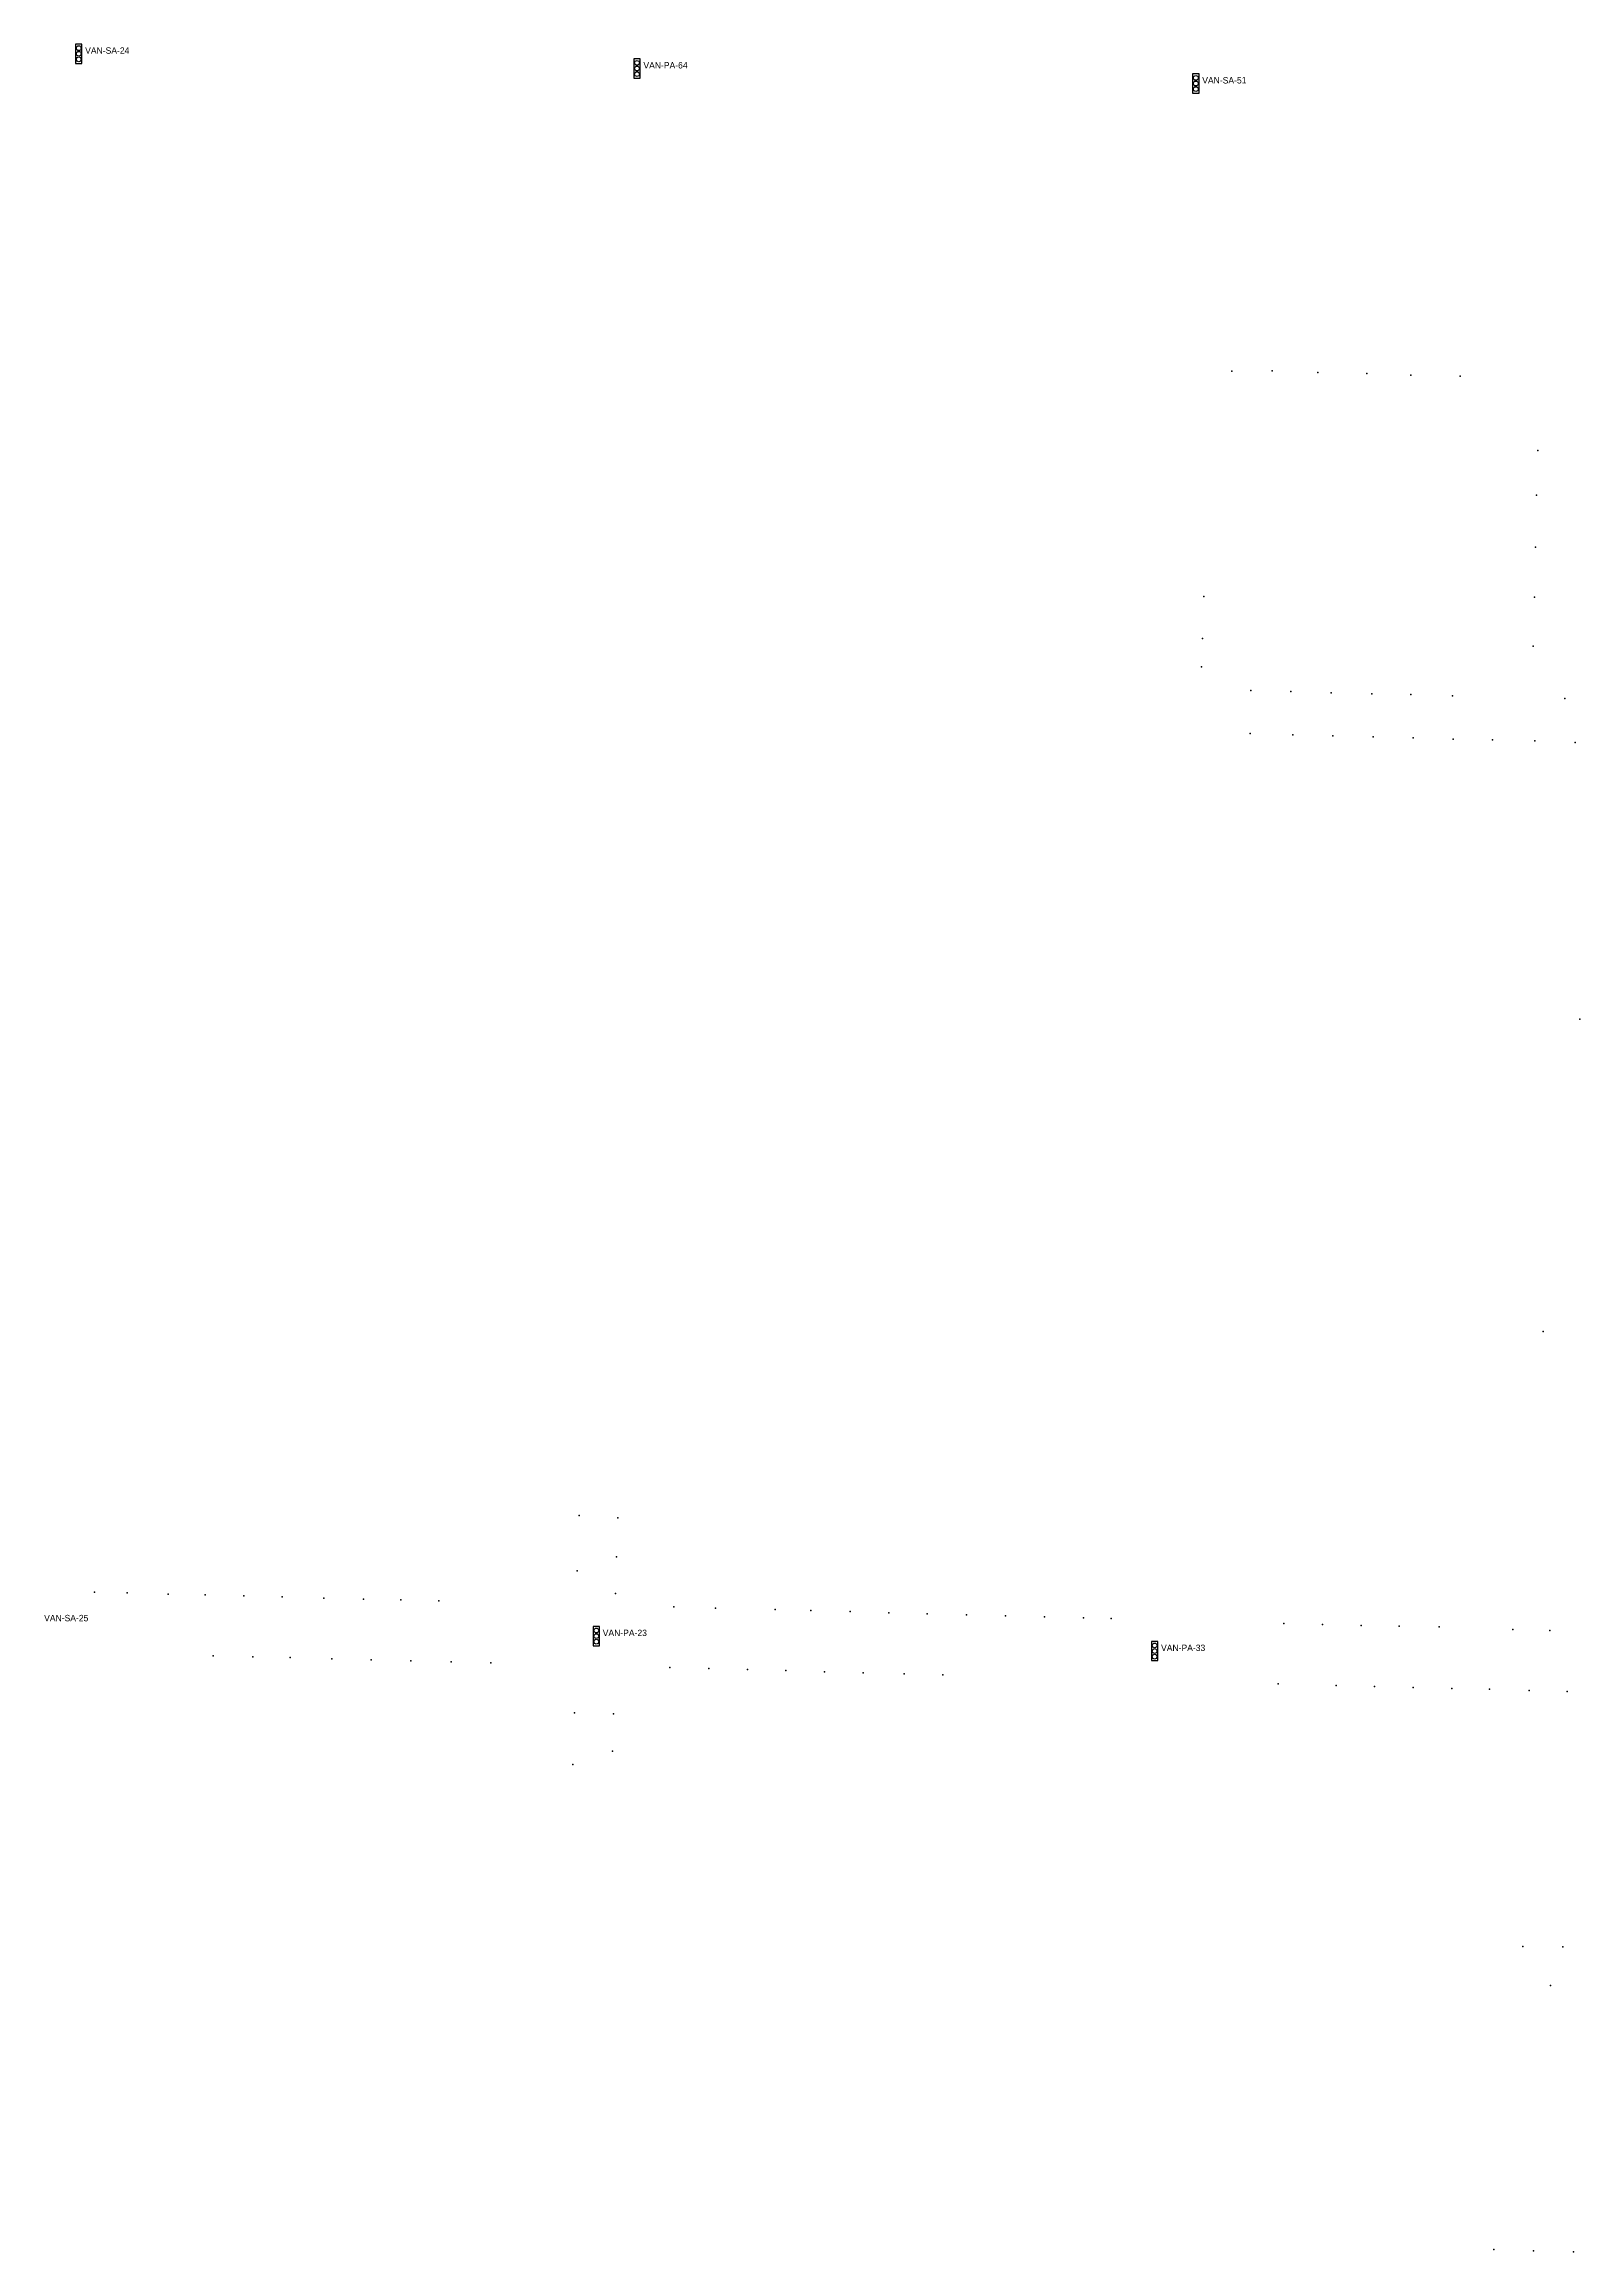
# Model space of a CAD drawing. Header units: inches. Extents: x 486474 to 494239, y 5455982 to 5460069.
# Drawn here: x 488888 to 489368, y 5457077 to 5457768 of the extents above; entities that cross this region are included whole.
import ezdxf

# ---------------------------------------------------------------- set-up
doc = ezdxf.new("R2010")
doc.units = ezdxf.units.IN
doc.header["$MEASUREMENT"] = 0
doc.layers.add('Parking Meters', color=10, linetype='Continuous')
doc.layers.add('Traffic Signals', color=10, linetype='Continuous')

msp = doc.modelspace()

# ---------------------------------------------------------------- linework, layer by layer
at = {"layer": 'Parking Meters', "color": 7}
for p in [(489259.63, 5457665.46), (489272.24, 5457665.52), (489272.24, 5457665.52), (489286.61, 5457665.03), (489286.61, 5457665.03), (489301.92, 5457664.68), (489301.92, 5457664.68), (489315.61, 5457664.19), (489315.61, 5457664.19), (489331.03, 5457663.85), (489331.03, 5457663.85), (489355.34, 5457640.67), (489354.9, 5457626.69), (489354.9, 5457626.69), (489354.57, 5457610.41), (489354.57, 5457610.41), (489250.97, 5457594.98), (489250.97, 5457594.98), (489354.29, 5457594.8), (489354.29, 5457594.8), (489250.53, 5457581.89), (489250.53, 5457581.89), (489353.86, 5457579.45), (489353.86, 5457579.45), (489250.23, 5457572.97), (489265.61, 5457565.6), (489265.61, 5457565.6), (489278.16, 5457565.29), (489278.16, 5457565.29), (489290.7, 5457564.93), (489290.7, 5457564.93), (489303.4, 5457564.57), (489303.4, 5457564.57), (489315.63, 5457564.36), (489315.63, 5457564.36), (489328.62, 5457563.95), (489328.62, 5457563.95), (489363.74, 5457563.11), (489363.74, 5457563.11), (489265.4, 5457552.17), (489265.4, 5457552.17), (489278.8, 5457551.74), (489278.8, 5457551.74), (489291.22, 5457551.42), (489291.22, 5457551.42), (489303.85, 5457551.1), (489303.85, 5457551.1), (489316.34, 5457550.81), (489316.34, 5457550.81), (489328.84, 5457550.43), (489328.84, 5457550.43), (489341.14, 5457550.13), (489341.14, 5457550.13), (489354.42, 5457549.83), (489354.42, 5457549.83), (489367.03, 5457549.4), (489367.03, 5457549.4), (489368.47, 5457462.8), (489356.96, 5457365.13), (489055.61, 5457307.67), (489067.73, 5457306.96), (489067.73, 5457306.96), (489055.06, 5457290.34), (489067.35, 5457294.69), (489067.35, 5457294.69), (488904.19, 5457283.66), (488914.4, 5457283.42), (488914.4, 5457283.42), (489067.06, 5457283.23), (488927.16, 5457283.08), (488927.16, 5457283.08), (488938.78, 5457282.79), (488938.78, 5457282.79), (488950.83, 5457282.5), (488950.83, 5457282.5), (488962.85, 5457282.22), (488962.85, 5457282.22), (488975.81, 5457281.83), (488975.81, 5457281.83), (488988.19, 5457281.51), (488988.19, 5457281.51), (488999.9, 5457281.23), (488999.9, 5457281.23), (489011.83, 5457280.96), (489011.83, 5457280.96), (489085.3, 5457279.06), (489085.3, 5457279.06), (489098.27, 5457278.63), (489098.27, 5457278.63), (489116.94, 5457278.2), (489128.09, 5457277.91), (489128.09, 5457277.91), (489140.32, 5457277.58), (489140.32, 5457277.58), (489152.42, 5457277.25), (489152.42, 5457277.25), (489164.49, 5457276.92), (489164.49, 5457276.92), (489176.75, 5457276.6), (489176.75, 5457276.6), (489188.91, 5457276.29), (489188.91, 5457276.29), (489201.09, 5457275.94), (489201.09, 5457275.94), (489213.27, 5457275.63), (489213.27, 5457275.63), (489221.92, 5457275.41), (489275.89, 5457273.91), (489288.06, 5457273.59), (489288.06, 5457273.59), (489300.13, 5457273.26), (489300.13, 5457273.26), (489312.02, 5457273.06), (489312.02, 5457273.06), (489324.46, 5457272.78), (489324.46, 5457272.78), (489347.51, 5457271.99), (489347.51, 5457271.99), (489359.12, 5457271.67), (489359.12, 5457271.67), (488941.28, 5457263.77), (488941.28, 5457263.77), (488953.64, 5457263.46), (488953.64, 5457263.46), (488965.32, 5457263.23), (488965.32, 5457263.23), (488978.34, 5457262.86), (488978.34, 5457262.86), (488990.67, 5457262.52), (488990.67, 5457262.52), (489003.02, 5457262.18), (489003.02, 5457262.18), (489015.68, 5457261.88), (489015.68, 5457261.88), (489028.06, 5457261.55), (489084.03, 5457260.07), (489084.03, 5457260.07), (489096.14, 5457259.82), (489096.14, 5457259.82), (489108.23, 5457259.49), (489108.23, 5457259.49), (489120.26, 5457259.13), (489120.26, 5457259.13), (489132.3, 5457258.81), (489132.3, 5457258.81), (489144.44, 5457258.49), (489144.44, 5457258.49), (489157.29, 5457258.18), (489157.29, 5457258.18), (489169.34, 5457257.83), (489169.34, 5457257.83), (489274.12, 5457254.98), (489292.29, 5457254.5), (489292.29, 5457254.5), (489304.28, 5457254.18), (489304.28, 5457254.18), (489316.35, 5457253.89), (489316.35, 5457253.89), (489328.45, 5457253.57), (489328.45, 5457253.57), (489340.23, 5457253.29), (489340.23, 5457253.29), (489352.64, 5457252.9), (489352.64, 5457252.9), (489364.55, 5457252.61), (489364.55, 5457252.61), (489054.18, 5457245.96), (489066.36, 5457245.61), (489066.36, 5457245.61), (489053.66, 5457229.78), (489066.04, 5457233.99), (489066.04, 5457233.99), (489350.7, 5457172.9), (489363.11, 5457172.77), (489363.11, 5457172.77), (489359.29, 5457160.65), (489359.29, 5457160.65), (489341.58, 5457078.1), (489341.58, 5457078.1), (489354, 5457077.75), (489354, 5457077.75), (489366.51, 5457077.4), (489366.51, 5457077.4)]:
    msp.add_point(p, dxfattribs=at)
at = {"layer": 'Traffic Signals', "color": 1}
for points in [[(488898.23, 5457761.71), (488900.23, 5457761.71), (488900.23, 5457767.71), (488898.23, 5457767.71)], [(489072.74, 5457757.1), (489074.74, 5457757.1), (489074.74, 5457763.1), (489072.74, 5457763.1)], [(489247.43, 5457752.41), (489249.43, 5457752.41), (489249.43, 5457758.41), (489247.43, 5457758.41)], [(489060.02, 5457266.94), (489062.02, 5457266.94), (489062.02, 5457272.94), (489060.02, 5457272.94)], [(489234.55, 5457262.26), (489236.55, 5457262.26), (489236.55, 5457268.26), (489234.55, 5457268.26)]]:
    msp.add_lwpolyline(points, close=True, dxfattribs=at)
for centre in [(488899.23, 5457766.46), (488899.23, 5457764.71), (488899.23, 5457762.96), (489073.74, 5457761.85), (489073.74, 5457760.1), (489073.74, 5457758.35), (489248.43, 5457757.16), (489248.43, 5457755.41), (489248.43, 5457753.66), (489061.02, 5457271.69), (489061.02, 5457269.94), (489061.02, 5457268.19), (489235.55, 5457267.01), (489235.55, 5457265.26), (489235.55, 5457263.51)]:
    msp.add_circle(centre, 0.75, dxfattribs=at)

# ---------------------------------------------------------------- texts
for s, p in [('VAN-SA-24', (488901.23, 5457764.71)), ('VAN-PA-64', (489075.74, 5457760.1)), ('VAN-SA-51', (489250.43, 5457755.41)), ('VAN-SA-25', (488888.4, 5457274.57)), ('VAN-PA-23', (489063.02, 5457269.94)), ('VAN-PA-33', (489237.55, 5457265.26))]:
    msp.add_text(s, height=2, dxfattribs=at).set_placement(p)

doc.saveas('drawing.dxf')
